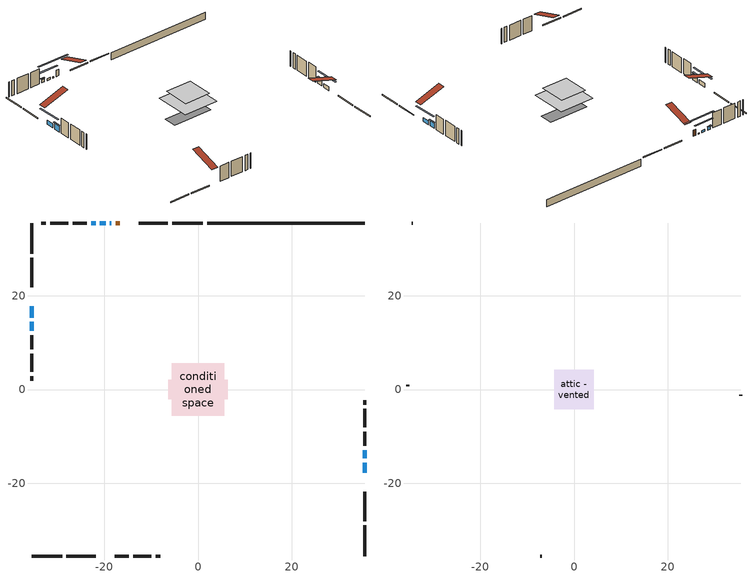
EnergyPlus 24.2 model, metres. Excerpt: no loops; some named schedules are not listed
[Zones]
conditioned space
 floor outside (Floor1 construction): -1.77,-1.77 -1.77,1.77 1.77,1.77 1.77,-1.77 z0.31
 floor adiabatic (AdiabaticFloorConstruction): -5.62,-5.62 -5.62,5.62 5.62,5.62 5.62,-5.62 z2.75
 floor foundation (Slab1 construction): -6.34,-2.04 -6.34,2.04 6.34,2.04 6.34,-2.04 z-1.98
 wall outside (RimJoist1 construction): 1.05,35.5 -5.47,35.5 / -35.5,-35.5 -28.99,-35.5 / -35.5,35.5 -35.5,28.99 / 35.5,-35.5 35.5,-28.99 z0.31:0.61
 wall outside (RimJoist2 construction): -6.4,35.5 -12.69,35.5 / -28.06,-35.5 -21.77,-35.5 / -35.5,28.06 -35.5,21.77 / 35.5,-28.06 35.5,-21.77 z0.31:0.61
 wall outside (AdiabaticWallConstruction 1): -16.68,35.5 -17.55,35.5 z0.31:2.34
 wall outside (AdiabaticWallConstruction): 35.5,-17.78 35.5,-15.57 z0.31:1.53; -18.47,35.5 -18.78,35.5 z0.31:0.65; -19.7,35.5 -20.91,35.5 z0.31:0.98; -35.5,17.78 -35.5,15.35 z0.31:1.65; 35.5,-14.65 35.5,-12.92 z0.31:2.21; -21.83,35.5 -22.77,35.5 z0.31:1.35; -35.5,14.42 -35.5,12.52 z0.31:2.4
 wall outside (Wall1 construction): -23.7,35.5 -26.7,35.5 / -17.77,-35.5 -14.78,-35.5 / -35.5,11.59 -35.5,8.6 / 35.5,-11.99 35.5,-9 z0.31:5.19
 wall outside (Wall2 construction): -27.63,35.5 -31.56,35.5 / -13.85,-35.5 -9.92,-35.5 / -35.5,7.67 -35.5,3.74 / 35.5,-8.07 35.5,-4.14 z0.31:5.19
 wall outside (Wall3 construction): -32.49,35.5 -33.4,35.5 / -8.99,-35.5 -8.07,-35.5 / -35.5,2.81 -35.5,1.89 / 35.5,-3.21 35.5,-2.29 z0.31:5.19
 wall foundation (FoundationWall1 construction): 1.98,35.5,-1.98 1.98,35.5,0.31 32.15,35.5,0.31 32.15,35.5,0.28 35.5,35.5,0.28 35.5,35.5,-1.98
 window (WindowConstruction): 35.5,-17.77 35.5,-15.57 z0.31:1.53
 window (WindowConstruction 6): -18.47,35.5 -18.78,35.5 z0.31:0.64
 window (WindowConstruction 1): -19.71,35.5 -20.91,35.5 z0.31:0.97
 window (WindowConstruction 2): -35.5,17.77 -35.5,15.35 z0.31:1.65
 window (WindowConstruction 3): 35.5,-14.65 35.5,-12.92 z0.31:2.21
 window (WindowConstruction 4): -21.83,35.5 -22.77,35.5 z0.31:1.35
 window (WindowConstruction 5): -35.5,14.42 -35.5,12.52 z0.31:2.4
 door (Door): -16.68,35.5 -17.55,35.5 z0.31:2.34
 ceiling adiabatic (AdiabaticFloorConstruction): 5.62,-5.62 5.62,5.62 -5.62,5.62 -5.62,-5.62 z2.75
attic - vented
 floor to conditioned space (Floor2 construction Reversed): -4.17,-4.17 -4.17,4.17 4.17,4.17 4.17,-4.17 z5.19
 wall outside (Wall4 construction): -34.33,35.5 -34.58,35.5 / -7.14,-35.5 -6.9,-35.5 / -35.5,0.96 -35.5,0.72 / 35.5,-1.36 35.5,-1.12 z0.31:5.19
 roof outside (Roof1 construction): -15.75,35.5,5.19 -15.75,27.39,7.89 -13.61,27.39,7.89 -13.61,35.5,5.19; -18.7,-35.5,5.19 -18.7,-27.39,7.89 -20.84,-27.39,7.89 -20.84,-35.5,5.19; -35.5,18.7,5.19 -27.39,18.7,7.89 -27.39,20.84,7.89 -35.5,20.84,5.19; 35.5,-18.7,5.19 27.39,-18.7,7.89 27.39,-20.84,7.89 35.5,-20.84,5.19
shading: 35.5,-12.93 35.5,-20.41 35.92,-20.41 35.92,-12.93 z4.17; -23.86,35.5 -13.39,35.5 -13.39,35.92 -23.86,35.92 z5.72; -23.55,35.5 -17.07,35.5 -17.07,35.92 -23.55,35.92 z3.61; -35.5,12.71 -35.5,20.41 -35.92,20.41 -35.92,12.71 z4.29; 35.5,-12.72 35.5,-14.85 35.92,-14.85 35.92,-12.72 z2.41; -22.97,35.5 -21.63,35.5 -21.63,35.92 -22.97,35.92 z1.55; -35.5,12.32 -35.5,14.62 -35.92,14.62 -35.92,12.32 z2.6
[Building]
Building 1: Terrain=Suburbs
[Site:Location]
Toronto City Centre_ON: Latitude {deg}=43.63; Longitude {deg}=-79.39; Time Zone {hr}=-5; Elevation {m}=77; Keep Site Location Information=Yes
[Site:GroundTemperature:Shallow]
5.01852, 3.26908, 3.12898, 3.95918, 7.29196, 10.6092, 13.4851, 15.3069, 15.4617, 13.9799, 11.1774, 7.9619
[Site:WaterMainsTemperature]
Calculation Method=Schedule; Temperature Schedule=mains temperature schedule
[Material] Roughness=Rough; Thermal Absorptance=0.9
Name | Thickness {m} | Conductivity {W/m-K} | Density {kg/m3} | Specific Heat {J/kg-K} | Solar Absorptance | Visible Absorptance
asphalt or fiberglass shingles | 0.00635 | 0.162714 | 1121.4 | 1465.45 | 0.4 | 0.4
ceiling loosefill ins | 0.169333 | 0.0480833 | 16.02 | 1046.75 | 0.7 | 0.7
ceiling stud and cavity | 0.1397 | 1.32221 | 65.682 | 1177.47 | 0.7 | 0.7
concrete 4.0 in. | 0.1016 | 1.803125 | 2242.8 | 837.4 | 0.7 | 0.7
concrete 8.0 in. | 0.2032 | 1.803125 | 2242.8 | 837.4 | 0.7 | 0.7
door material | 0.04445 | 0.053851 | 512.64 | 1214.23 | 0.7 | 0.7
exterior vertical ins | 0.0457286 | 0.029427 | 32.04 | 1214.23 | 0.7 | 0.7
floor covering | 0.0127 | 0.0433444 | 54.468 | 1339.84 | 0.6 | 0.6
floor rigid ins | 0.051816 | 0.029427 | 32.04 | 1214.23 | 0.7 | 0.7
floor rigid ins 1; wall rigid ins | 0.512978 | 0.029427 | 32.04 | 1214.23 | 0.7 | 0.7
floor stud and cavity | 0.1397 | 0.358674 | 92.3553 | 1139.71 | 0.7 | 0.7
floor stud and cavity 1 | 0.1397 | 1.75129 | 37.0049 | 1207.88 | 0.7 | 0.7
furniture material conditioned space 1 | 0.1524 | 0.115458 | 640.8 | 1214.23 | 0.6 | 0.6
gypsum board | 0.0127 | 0.160291 | 801 | 837.4 | 0.6 | 0.6
gypsum board 1 | 0.0127 | 0.160291 | 801 | 837.4 | 0.7 | 0.7
osb sheathing 0.5 in. | 0.0127 | 0.115458 | 512.64 | 1214.23 | 0.7 | 0.7
osb sheathing 0.75 in. | 0.01905 | 0.115458 | 512.64 | 1214.23 | 0.7 | 0.7
osb sheathing 2.0 in. | 0.0508 | 0.115458 | 512.64 | 1214.23 | 0.7 | 0.7
rim joist stud and cavity | 0.0508 | 0.0451784 | 125.044 | 1163.47 | 0.6 | 0.6
rim joist stud and cavity 1 | 0.0508 | 0.038851 | 125.044 | 1163.47 | 0.6 | 0.6
wall stud and cavity | 0.1397 | 0.0812061 | 139.0536 | 1170.24 | 0.7 | 0.7
wall stud and cavity 1 | 0.1397 | 0.0806284 | 139.0536 | 1170.24 | 0.7 | 0.7
wall stud and cavity 2 | 0.1397 | 0.0814562 | 139.0536 | 1170.24 | 0.7 | 0.7
wall stud and cavity 3 | 0.0889 | 6.9971 | 50.32683 | 1063.81 | 0.6 | 0.6
wall stud and cavity 4 | 0.0889 | 0.380278 | 52.3479 | 1209.89 | 0.7 | 0.7
wall stud and cavity 5 | 0.0889 | 0.391764 | 83.0341 | 1211.67 | 0.7 | 0.7
wood siding | 0.0254 | 0.102417 | 544.68 | 1172.36 | 0.4 | 0.4
wood siding 1 | 0.00254 | 0.102417 | 544.68 | 1172.36 | 0.4 | 0.4
wood siding 2; wood siding 3; wood siding 4 | 0.0254 | 0.102417 | 544.68 | 1172.36 | 0.7 | 0.7
[WindowMaterial:SimpleGlazingSystem]
Name | U-Factor {W/m2-K} | Solar Heat Gain Coefficient
WindowMaterial | 2.44949 | 0.62
WindowMaterial 1 | 2.603363 | 0.55
WindowMaterial 2 | 2.43075 | 0.63
WindowMaterial 3 | 2.37227 | 0.65
WindowMaterial 4 | 2.484125 | 0.6
WindowMaterial 5 | 2.35978 | 0.66
WindowMaterial 6 | 2.67945 | 0.43
[Construction]
AdiabaticFloorConstruction: floor stud and cavity 1, floor rigid ins 1, osb sheathing 0.75 in., floor covering
AdiabaticWallConstruction: wood siding 3, wall rigid ins, wall stud and cavity 4, gypsum board
AdiabaticWallConstruction 1: wood siding 4, wall rigid ins, wall stud and cavity 4, gypsum board
Door: door material
Floor1 construction: floor stud and cavity, floor rigid ins, osb sheathing 0.75 in., floor covering
Floor2 construction Reversed: gypsum board, ceiling stud and cavity, ceiling loosefill ins
FoundationWall1 construction: concrete 8.0 in., gypsum board 1
furniture construction conditioned space 1: furniture material conditioned space 1
PartitionWallConstruction: gypsum board, wall stud and cavity 5, gypsum board
RimJoist1 construction: wood siding 2, osb sheathing 2.0 in., rim joist stud and cavity
RimJoist2 construction: wood siding 2, osb sheathing 2.0 in., rim joist stud and cavity 1
Roof1 construction: asphalt or fiberglass shingles
Slab1 construction: concrete 4.0 in.
Wall1 construction: wood siding, osb sheathing 0.5 in., wall stud and cavity, gypsum board
Wall2 construction: wood siding, osb sheathing 0.5 in., wall stud and cavity 1, gypsum board
Wall3 construction: wood siding, osb sheathing 0.5 in., wall stud and cavity 2, gypsum board
Wall4 construction: wood siding 1, wall stud and cavity 3
WindowConstruction: WindowMaterial
WindowConstruction 1: WindowMaterial 1
WindowConstruction 2: WindowMaterial 2
WindowConstruction 3: WindowMaterial 3
WindowConstruction 4: WindowMaterial 4
WindowConstruction 5: WindowMaterial 5
WindowConstruction 6: WindowMaterial 6
[Zone] Multiplier=1; Part of Total Floor Area=Yes
Name | Volume {m3}
attic - vented | 30.5304
conditioned space | 459
[Space]
Name | Zone | Volume {m3}
attic - vented 1 | attic - vented | 30.5304
conditioned space 1 | conditioned space | 459
[ZoneInfiltration:EffectiveLeakageArea]
infil attic - vented 1: Zone or Space=attic - vented 1; Schedule=Always On Discrete; Effective Air Leakage Area {cm2}=2925.89; Stack Coefficient=0.000527326; Wind Coefficient=1.55153e-05
[ZoneMixing]
whole house fan mix: Zone or Space=attic - vented; Schedule=Always On Continuous; Design Flow Rate Calculation Method=Flow/Zone; Design Flow Rate {m3/s}=0; Source Zone or Space=conditioned space
[SurfaceProperty:ExposedFoundationPerimeter]
Slab1: Exposed Perimeter Calculation Method=TotalExposedPerimeter; Total Exposed Perimeter {m}=33.529
[InternalMass] Zone or ZoneList=conditioned space; Space or SpaceList=conditioned space 1
Name | Construction | Surface Area {m2}
furniture mass conditioned space 1 | furniture construction conditioned space 1 | 76.2761
partition wall mass | PartitionWallConstruction | 190.69
[Lights]
interior lighting: Zone or ZoneList or Space or SpaceList=conditioned space 1; Schedule=interior lighting schedule; Design Level Calculation Method=LightingLevel; Lighting Level {W}=343.2; Return Air Fraction=0; Fraction Radiant=0.6; Fraction Visible=0.2; Fraction Replaceable=1
[People]
occupants: Zone or ZoneList or Space or SpaceList=conditioned space 1; Number of People Schedule=occupants schedule; Number of People Calculation Method=People; Number of People=3; Fraction Radiant=0.314171; Sensible Heat Fraction=0.56303; Activity Level Schedule=occupants activity schedule; Carbon Dioxide Generation Rate {m3/s-W}=0; Enable ASHRAE 55 Comfort Warnings=No; Mean Radiant Temperature Calculation Type=EnclosureAveraged
[ElectricEquipment] Zone or ZoneList or Space or SpaceList=conditioned space 1; Design Level Calculation Method=EquipmentLevel
Name | Schedule | Design Level {W} | Fraction Latent | Fraction Radiant | Fraction Lost
clothes dryer | clothes dryer schedule | 140.772 | 0.015 | 0.081 | 0.85
clothes washer | clothes washer schedule | 32.1985 | 0.03 | 0.162 | 0.7
cooking range | cooking range schedule | 215.147 | 0.08 | 0.432 | 0.2
dishwasher | dishwasher schedule | 66.8632 | 0.3 | 0.18 | 0.4
fridge | fridge schedule | 72.9452 | 0 | 0.6 | 0
mech vent house fan | mech vent house fan schedule | 0.95 | 0 | 0 | 1
mech vent house fan cfis | mech vent house fan cfis schedule | 0 | 0 | 0 | 0
misc plug loads | misc plug loads schedule | 494.7 | 0.045 | 0.513 | 0.1
whole house fan | Always On Discrete | 0 | 0 | 0 | 1
[OtherEquipment] Zone or ZoneList or Space or SpaceList=conditioned space 1; Design Level Calculation Method=EquipmentLevel
Name | Fuel Type | Schedule | Design Level {W} | Fraction Latent | Fraction Radiant | Fraction Lost
clothes dryer 1 | Electricity | clothes dryer schedule | 0 | 0.015 | 0.081 | 0.85
cooking range 1 | Electricity | cooking range schedule | 0 | 0.08 | 0.432 | 0.2
general water use latent | None | general water use schedule | 62.594 | 1 | 0 | 0
general water use sensible | None | general water use schedule | -61.6891 | 0 | 0.6 | 0
mech vent house fan latent load | None | Always On Discrete | 0 | 1 | 0 | 0
mech vent house fan sensible load | None | Always On Discrete | 0 | 0 | 0 | 0
water heater energy adjustment1 | NaturalGas | Always On Discrete | 0.01 | 0 | 0 | 1
[ZoneInfiltration:DesignFlowRate] Zone or ZoneList or Space or SpaceList=conditioned space 1; Schedule=Always On Discrete; Design Flow Rate Calculation Method=Flow/Zone; Design Flow Rate {m3/s}=0
infil flow; natural vent flow; whole house fan flow
[AvailabilityManager:Scheduled]
central ac and furnace airloop Availability Manager: Schedule=Always On Discrete
[Foundation:Kiva]
Foundation Kiva 1: Initial Indoor Air Temperature {C}=18; Wall Height Above Grade {m}=0.309982; Wall Depth Below Slab {m}=0.2032; Custom Block Material Name 1=exterior vertical ins; Custom Block Depth 1 {m}=2.28999; Custom Block X Position 1 {m}=0.2159; Custom Block Z Position 1 {m}=0
[Foundation:Kiva:Settings]
Soil Conductivity {W/m-K}=0.849921; Soil Density {kg/m3}=1842.3; Soil Specific Heat {J/kg-K}=418.7; Ground Solar Absorptivity=0.9; Ground Thermal Absorptivity=0.9; Ground Surface Roughness {m}=0.03; Far-Field Width {m}=40; Deep-Ground Boundary Condition=ZeroFlux; Deep-Ground Depth {m}=40; Minimum Cell Dimension {m}=0.2; Maximum Cell Growth Coefficient=3; Simulation Timestep=Timestep
[Exterior:Lights]
exterior lighting: Schedule=exterior lighting schedule; Design Level {W}=75.6
[EnergyManagementSystem:GlobalVariable]
central_ac_and_furnace_airloop_Fan_RTF
infil_program_Qfan
infil_program_Qinf
natural_vent_program_Qnv
natural_vent_program_Qwhf
[EnergyManagementSystem:Sensor]
Name | Output:Variable or Output:Meter Index Key | Output:Variable or Output:Meter
airflow_gain | infil flow | Infiltration Sensible Heat Gain Energy
airflow_gain_1 | natural vent flow | Infiltration Sensible Heat Gain Energy
airflow_gain_2 | whole house fan flow | Infiltration Sensible Heat Gain Energy
airflow_loss | infil flow | Infiltration Sensible Heat Loss Energy
airflow_loss_1 | natural vent flow | Infiltration Sensible Heat Loss Energy
airflow_loss_2 | whole house fan flow | Infiltration Sensible Heat Loss Energy
clg_load_cond |  | Cooling:EnergyTransfer:Zone:CONDITIONED SPACE
clg_sp_s; clg_sp_s_1 | cooling setpoint | Schedule Value
clothes_dryer_exhaust_0_sch_s | clothes dryer exhaust 0 schedule | Schedule Value
cool_season | cooling season schedule | Schedule Value
htg_load_cond |  | Heating:EnergyTransfer:Zone:CONDITIONED SPACE
htg_sp_s; htg_sp_s_1 | heating setpoint | Schedule Value
ig_ee_conv | clothes dryer | Electric Equipment Convective Heating Energy
ig_ee_conv_2 | cooking range | Electric Equipment Convective Heating Energy
ig_ee_conv_4 | fridge | Electric Equipment Convective Heating Energy
ig_ee_conv_5 | misc plug loads | Electric Equipment Convective Heating Energy
ig_ee_conv_6 | whole house fan | Electric Equipment Convective Heating Energy
ig_ee_rad | clothes dryer | Electric Equipment Radiant Heating Energy
ig_ee_rad_2 | cooking range | Electric Equipment Radiant Heating Energy
ig_ee_rad_4 | fridge | Electric Equipment Radiant Heating Energy
ig_ee_rad_5 | misc plug loads | Electric Equipment Radiant Heating Energy
ig_ee_rad_6 | whole house fan | Electric Equipment Radiant Heating Energy
ig_lgt_conv | interior lighting | Lights Convective Heating Energy
ig_lgt_rad | interior lighting | Lights Radiant Heating Energy
ig_lgt_vis | interior lighting | Lights Visible Radiation Heating Energy
ig_oe_conv | clothes dryer 1 | Other Equipment Convective Heating Energy
ig_oe_conv_1 | cooking range 1 | Other Equipment Convective Heating Energy
ig_oe_conv_2 | general water use latent | Other Equipment Convective Heating Energy
ig_oe_conv_3 | general water use sensible | Other Equipment Convective Heating Energy
ig_oe_conv_4 | water heater energy adjustment1 | Other Equipment Convective Heating Energy
ig_oe_rad | clothes dryer 1 | Other Equipment Radiant Heating Energy
ig_oe_rad_1 | cooking range 1 | Other Equipment Radiant Heating Energy
ig_oe_rad_2 | general water use latent | Other Equipment Radiant Heating Energy
ig_oe_rad_3 | general water use sensible | Other Equipment Radiant Heating Energy
ig_oe_rad_4 | water heater energy adjustment1 | Other Equipment Radiant Heating Energy
ig_ppl_conv | occupants | People Convective Heating Energy
ig_ppl_rad | occupants | People Radiant Heating Energy
im_conv | furniture mass conditioned space 1 | Surface Inside Face Convection Heat Gain Energy
im_conv_1 | partition wall mass | Surface Inside Face Convection Heat Gain Energy
im_ig | furniture mass conditioned space 1 | Surface Inside Face Internal Gains Radiation Heat Gain Energy
im_ig_1 | partition wall mass | Surface Inside Face Internal Gains Radiation Heat Gain Energy
im_lgt | furniture mass conditioned space 1 | Surface Inside Face Lights Radiation Heat Gain Energy
im_lgt_1 | partition wall mass | Surface Inside Face Lights Radiation Heat Gain Energy
im_sol | furniture mass conditioned space 1 | Surface Inside Face Solar Radiation Heat Gain Energy
im_sol_1 | partition wall mass | Surface Inside Face Solar Radiation Heat Gain Energy
im_surf | furniture mass conditioned space 1 | Surface Inside Face Net Surface Thermal Radiation Heat Gain Energy
im_surf_1 | partition wall mass | Surface Inside Face Net Surface Thermal Radiation Heat Gain Energy
mv_conv | mech vent house fan | Electric Equipment Convective Heating Energy
mv_conv_1 | mech vent house fan cfis | Electric Equipment Convective Heating Energy
mv_conv_2 | mech vent house fan latent load | Other Equipment Convective Heating Energy
mv_conv_3 | mech vent house fan sensible load | Other Equipment Convective Heating Energy
mv_rad | mech vent house fan | Electric Equipment Radiant Heating Energy
mv_rad_1 | mech vent house fan cfis | Electric Equipment Radiant Heating Energy
mv_rad_2 | mech vent house fan latent load | Other Equipment Radiant Heating Energy
mv_rad_3 | mech vent house fan sensible load | Other Equipment Radiant Heating Energy
natural_vent_s | natural vent schedule | Schedule Value
out_pb_s |  | Site Outdoor Air Barometric Pressure
out_wt_s |  | Site Outdoor Air Humidity Ratio
site_vw_s |  | Site Wind Speed
ss_back_out | Window1 | Surface Window Shortwave from Zone Back Out Window Heat Transfer Rate
ss_back_out_1 | Window10 | Surface Window Shortwave from Zone Back Out Window Heat Transfer Rate
ss_back_out_2 | Window3 | Surface Window Shortwave from Zone Back Out Window Heat Transfer Rate
ss_back_out_3 | Window5 | Surface Window Shortwave from Zone Back Out Window Heat Transfer Rate
ss_back_out_4 | Window7 | Surface Window Shortwave from Zone Back Out Window Heat Transfer Rate
ss_back_out_5 | Window8 | Surface Window Shortwave from Zone Back Out Window Heat Transfer Rate
ss_back_out_6 | Window9 | Surface Window Shortwave from Zone Back Out Window Heat Transfer Rate
ss_conv | Door1 | Surface Inside Face Convection Heat Gain Energy
ss_conv_1 | Window1 | Surface Inside Face Convection Heat Gain Energy
ss_conv_2 | Window10 | Surface Inside Face Convection Heat Gain Energy
ss_conv_3 | Window3 | Surface Inside Face Convection Heat Gain Energy
ss_conv_4 | Window5 | Surface Inside Face Convection Heat Gain Energy
ss_conv_5 | Window7 | Surface Inside Face Convection Heat Gain Energy
ss_conv_6 | Window8 | Surface Inside Face Convection Heat Gain Energy
ss_conv_7 | Window9 | Surface Inside Face Convection Heat Gain Energy
ss_ig | Door1 | Surface Inside Face Internal Gains Radiation Heat Gain Energy
ss_ig_1 | Window1 | Surface Inside Face Internal Gains Radiation Heat Gain Energy
ss_ig_2 | Window10 | Surface Inside Face Internal Gains Radiation Heat Gain Energy
ss_ig_3 | Window3 | Surface Inside Face Internal Gains Radiation Heat Gain Energy
ss_ig_4 | Window5 | Surface Inside Face Internal Gains Radiation Heat Gain Energy
ss_ig_5 | Window7 | Surface Inside Face Internal Gains Radiation Heat Gain Energy
ss_ig_6 | Window8 | Surface Inside Face Internal Gains Radiation Heat Gain Energy
ss_ig_7 | Window9 | Surface Inside Face Internal Gains Radiation Heat Gain Energy
ss_lgt | Door1 | Surface Inside Face Lights Radiation Heat Gain Energy
ss_sol | Door1 | Surface Inside Face Solar Radiation Heat Gain Energy
ss_surf | Door1 | Surface Inside Face Net Surface Thermal Radiation Heat Gain Energy
ss_surf_1 | Window1 | Surface Inside Face Net Surface Thermal Radiation Heat Gain Energy
ss_surf_2 | Window10 | Surface Inside Face Net Surface Thermal Radiation Heat Gain Energy
ss_surf_3 | Window3 | Surface Inside Face Net Surface Thermal Radiation Heat Gain Energy
ss_surf_4 | Window5 | Surface Inside Face Net Surface Thermal Radiation Heat Gain Energy
ss_surf_5 | Window7 | Surface Inside Face Net Surface Thermal Radiation Heat Gain Energy
ss_surf_6 | Window8 | Surface Inside Face Net Surface Thermal Radiation Heat Gain Energy
ss_surf_7 | Window9 | Surface Inside Face Net Surface Thermal Radiation Heat Gain Energy
ss_trans_in | Window1 | Surface Window Transmitted Solar Radiation Rate
ss_trans_in_1 | Window10 | Surface Window Transmitted Solar Radiation Rate
ss_trans_in_2 | Window3 | Surface Window Transmitted Solar Radiation Rate
ss_trans_in_3 | Window5 | Surface Window Transmitted Solar Radiation Rate
ss_trans_in_4 | Window7 | Surface Window Transmitted Solar Radiation Rate
ss_trans_in_5 | Window8 | Surface Window Transmitted Solar Radiation Rate
ss_trans_in_6 | Window9 | Surface Window Transmitted Solar Radiation Rate
ss_trans_out | Window1 | Surface Inside Face Initial Transmitted Diffuse Transmitted Out Window Solar Radiation Rate
ss_trans_out_1 | Window10 | Surface Inside Face Initial Transmitted Diffuse Transmitted Out Window Solar Radiation Rate
ss_trans_out_2 | Window3 | Surface Inside Face Initial Transmitted Diffuse Transmitted Out Window Solar Radiation Rate
ss_trans_out_3 | Window5 | Surface Inside Face Initial Transmitted Diffuse Transmitted Out Window Solar Radiation Rate
ss_trans_out_4 | Window7 | Surface Inside Face Initial Transmitted Diffuse Transmitted Out Window Solar Radiation Rate
ss_trans_out_5 | Window8 | Surface Inside Face Initial Transmitted Diffuse Transmitted Out Window Solar Radiation Rate
ss_trans_out_6 | Window9 | Surface Inside Face Initial Transmitted Diffuse Transmitted Out Window Solar Radiation Rate
s_conv | Floor1 | Surface Inside Face Convection Heat Gain Energy
s_conv_1 | Floor2 | Surface Inside Face Convection Heat Gain Energy
s_conv_10 | RimJoist2:180 | Surface Inside Face Convection Heat Gain Energy
s_conv_11 | RimJoist2:270 | Surface Inside Face Convection Heat Gain Energy
s_conv_12 | RimJoist2:90 | Surface Inside Face Convection Heat Gain Energy
s_conv_13 | Slab1 | Surface Inside Face Convection Heat Gain Energy
s_conv_14 | Wall1:0 | Surface Inside Face Convection Heat Gain Energy
s_conv_15 | Wall1:180 | Surface Inside Face Convection Heat Gain Energy
s_conv_16 | Wall1:270 | Surface Inside Face Convection Heat Gain Energy
s_conv_17 | Wall1:90 | Surface Inside Face Convection Heat Gain Energy
s_conv_18 | Wall2:0 | Surface Inside Face Convection Heat Gain Energy
s_conv_19 | Wall2:180 | Surface Inside Face Convection Heat Gain Energy
s_conv_2 | FoundationWall1 | Surface Inside Face Convection Heat Gain Energy
s_conv_20 | Wall2:270 | Surface Inside Face Convection Heat Gain Energy
s_conv_21 | Wall2:90 | Surface Inside Face Convection Heat Gain Energy
s_conv_22 | Wall3:0 | Surface Inside Face Convection Heat Gain Energy
s_conv_23 | Wall3:180 | Surface Inside Face Convection Heat Gain Energy
s_conv_24 | Wall3:270 | Surface Inside Face Convection Heat Gain Energy
s_conv_25 | Wall3:90 | Surface Inside Face Convection Heat Gain Energy
s_conv_3 | inferred conditioned ceiling | Surface Inside Face Convection Heat Gain Energy
s_conv_4 | inferred conditioned floor | Surface Inside Face Convection Heat Gain Energy
s_conv_5 | RimJoist1:0 | Surface Inside Face Convection Heat Gain Energy
s_conv_6 | RimJoist1:180 | Surface Inside Face Convection Heat Gain Energy
s_conv_7 | RimJoist1:270 | Surface Inside Face Convection Heat Gain Energy
s_conv_8 | RimJoist1:90 | Surface Inside Face Convection Heat Gain Energy
s_conv_9 | RimJoist2:0 | Surface Inside Face Convection Heat Gain Energy
s_ig | Floor1 | Surface Inside Face Internal Gains Radiation Heat Gain Energy
s_ig_1 | Floor2 | Surface Inside Face Internal Gains Radiation Heat Gain Energy
s_ig_10 | RimJoist2:180 | Surface Inside Face Internal Gains Radiation Heat Gain Energy
s_ig_11 | RimJoist2:270 | Surface Inside Face Internal Gains Radiation Heat Gain Energy
s_ig_12 | RimJoist2:90 | Surface Inside Face Internal Gains Radiation Heat Gain Energy
s_ig_13 | Slab1 | Surface Inside Face Internal Gains Radiation Heat Gain Energy
s_ig_14 | Wall1:0 | Surface Inside Face Internal Gains Radiation Heat Gain Energy
s_ig_15 | Wall1:180 | Surface Inside Face Internal Gains Radiation Heat Gain Energy
s_ig_16 | Wall1:270 | Surface Inside Face Internal Gains Radiation Heat Gain Energy
s_ig_17 | Wall1:90 | Surface Inside Face Internal Gains Radiation Heat Gain Energy
s_ig_18 | Wall2:0 | Surface Inside Face Internal Gains Radiation Heat Gain Energy
s_ig_19 | Wall2:180 | Surface Inside Face Internal Gains Radiation Heat Gain Energy
s_ig_2 | FoundationWall1 | Surface Inside Face Internal Gains Radiation Heat Gain Energy
s_ig_20 | Wall2:270 | Surface Inside Face Internal Gains Radiation Heat Gain Energy
s_ig_21 | Wall2:90 | Surface Inside Face Internal Gains Radiation Heat Gain Energy
s_ig_22 | Wall3:0 | Surface Inside Face Internal Gains Radiation Heat Gain Energy
s_ig_23 | Wall3:180 | Surface Inside Face Internal Gains Radiation Heat Gain Energy
s_ig_24 | Wall3:270 | Surface Inside Face Internal Gains Radiation Heat Gain Energy
s_ig_25 | Wall3:90 | Surface Inside Face Internal Gains Radiation Heat Gain Energy
s_ig_3 | inferred conditioned ceiling | Surface Inside Face Internal Gains Radiation Heat Gain Energy
s_ig_4 | inferred conditioned floor | Surface Inside Face Internal Gains Radiation Heat Gain Energy
s_ig_5 | RimJoist1:0 | Surface Inside Face Internal Gains Radiation Heat Gain Energy
s_ig_6 | RimJoist1:180 | Surface Inside Face Internal Gains Radiation Heat Gain Energy
s_ig_7 | RimJoist1:270 | Surface Inside Face Internal Gains Radiation Heat Gain Energy
s_ig_8 | RimJoist1:90 | Surface Inside Face Internal Gains Radiation Heat Gain Energy
s_ig_9 | RimJoist2:0 | Surface Inside Face Internal Gains Radiation Heat Gain Energy
